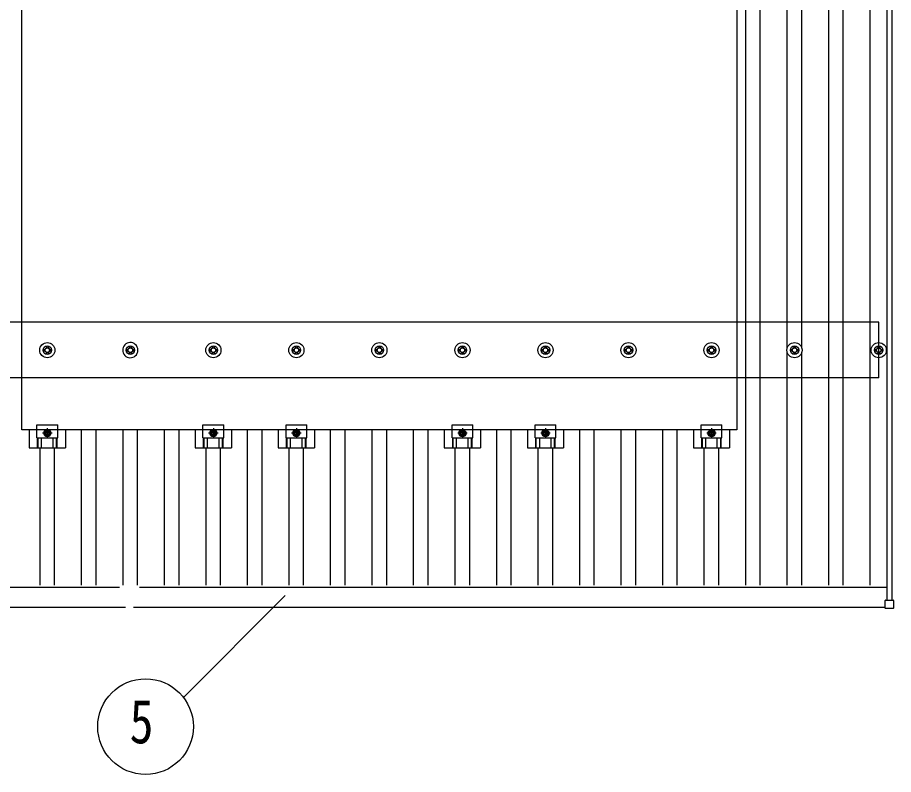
# Model space of a CAD drawing. Units: millimetres, scale not verified. Extents: x -16820 to 16820, y -11880 to 11880.
# Drawn here: x -8919 to -6809, y 2618 to 4440 of the extents above; entities that cross this region are included whole.
import ezdxf
from ezdxf.enums import TextEntityAlignment as Align

# ---------------------------------------------------------------- set-up
doc = ezdxf.new("R2010")
doc.units = ezdxf.units.MM
doc.header["$LTSCALE"] = 50
for name, color, linetype in [('0-4_YKK_13', 4, 'Continuous'), ('0-5_YKK_A1', 4, 'Continuous'), ('0-6_YKK_D', 6, 'Continuous')]:
    doc.layers.add(name, color=color, linetype=linetype)
doc.styles.add('ＭＳ ゴシック', font='')
doc.styles.get('ＭＳ ゴシック').set_extended_font_data('MS Gothic')

msp = doc.modelspace()

# ---------------------------------------------------------------- linework, layer by layer
at = {"layer": '0-4_YKK_13'}
for p, q in [((-8908.6, 3447.84), (-8908.6, 4581.84)), ((-8857.6, 3641.07), (-8853.18, 3641.07)), ((-8857.6, 3637.57), (-8853.18, 3637.57)), ((-8849.35, 3649.31), (-8849.35, 3644.9)), ((-8849.35, 3633.73), (-8849.35, 3629.32)), ((-8845.85, 3649.31), (-8845.85, 3644.9)), ((-8845.85, 3633.73), (-8845.85, 3629.32)), ((-8842.02, 3641.07), (-8837.6, 3641.07)), ((-8842.02, 3637.57), (-8837.6, 3637.57)), ((-8657.6, 3641.07), (-8653.18, 3641.07)), ((-8657.6, 3637.57), (-8653.18, 3637.57)), ((-8649.35, 3649.31), (-8649.35, 3644.9)), ((-8649.35, 3633.73), (-8649.35, 3629.32)), ((-8645.85, 3649.31), (-8645.85, 3644.9)), ((-8645.85, 3633.73), (-8645.85, 3629.32)), ((-8642.02, 3641.07), (-8637.6, 3641.07)), ((-8642.02, 3637.57), (-8637.6, 3637.57)), ((-8457.6, 3641.07), (-8453.18, 3641.07)), ((-8457.6, 3637.57), (-8453.18, 3637.57)), ((-8449.35, 3649.31), (-8449.35, 3644.9)), ((-8449.35, 3633.73), (-8449.35, 3629.32)), ((-8445.85, 3649.31), (-8445.85, 3644.9)), ((-8445.85, 3633.73), (-8445.85, 3629.32)), ((-8442.02, 3641.07), (-8437.6, 3641.07)), ((-8442.02, 3637.57), (-8437.6, 3637.57)), ((-8257.6, 3641.07), (-8253.18, 3641.07)), ((-8257.6, 3637.57), (-8253.18, 3637.57)), ((-8249.35, 3649.31), (-8249.35, 3644.9)), ((-8249.35, 3633.73), (-8249.35, 3629.32)), ((-8245.85, 3649.31), (-8245.85, 3644.9)), ((-8245.85, 3633.73), (-8245.85, 3629.32)), ((-8242.02, 3641.07), (-8237.6, 3641.07)), ((-8242.02, 3637.57), (-8237.6, 3637.57)), ((-8057.6, 3641.07), (-8053.18, 3641.07)), ((-8057.6, 3637.57), (-8053.18, 3637.57)), ((-8049.35, 3649.31), (-8049.35, 3644.9)), ((-8049.35, 3633.73), (-8049.35, 3629.32)), ((-8045.85, 3649.31), (-8045.85, 3644.9)), ((-8045.85, 3633.73), (-8045.85, 3629.32)), ((-8042.02, 3641.07), (-8037.6, 3641.07)), ((-8042.02, 3637.57), (-8037.6, 3637.57)), ((-7857.6, 3641.07), (-7853.18, 3641.07)), ((-7857.6, 3637.57), (-7853.18, 3637.57)), ((-7849.35, 3649.31), (-7849.35, 3644.9)), ((-7849.35, 3633.73), (-7849.35, 3629.32)), ((-7845.85, 3649.31), (-7845.85, 3644.9)), ((-7845.85, 3633.73), (-7845.85, 3629.32)), ((-7842.02, 3641.07), (-7837.6, 3641.07)), ((-7842.02, 3637.57), (-7837.6, 3637.57)), ((-7657.6, 3641.07), (-7653.18, 3641.07)), ((-7657.6, 3637.57), (-7653.18, 3637.57)), ((-7649.35, 3649.31), (-7649.35, 3644.9)), ((-7649.35, 3633.73), (-7649.35, 3629.32)), ((-7645.85, 3649.31), (-7645.85, 3644.9)), ((-7645.85, 3633.73), (-7645.85, 3629.32)), ((-7642.02, 3641.07), (-7637.6, 3641.07)), ((-7642.02, 3637.57), (-7637.6, 3637.57)), ((-7457.6, 3641.07), (-7453.18, 3641.07)), ((-7457.6, 3637.57), (-7453.18, 3637.57)), ((-7449.35, 3649.31), (-7449.35, 3644.9)), ((-7449.35, 3633.73), (-7449.35, 3629.32)), ((-7445.85, 3649.31), (-7445.85, 3644.9)), ((-7445.85, 3633.73), (-7445.85, 3629.32)), ((-7442.02, 3641.07), (-7437.6, 3641.07)), ((-7442.02, 3637.57), (-7437.6, 3637.57)), ((-7257.6, 3641.07), (-7253.18, 3641.07)), ((-7257.6, 3637.57), (-7253.18, 3637.57)), ((-7249.35, 3649.31), (-7249.35, 3644.9)), ((-7249.35, 3633.73), (-7249.35, 3629.32)), ((-7245.85, 3649.31), (-7245.85, 3644.9)), ((-7245.85, 3633.73), (-7245.85, 3629.32)), ((-7242.02, 3641.07), (-7237.6, 3641.07)), ((-7242.02, 3637.57), (-7237.6, 3637.57)), ((-7057.6, 3641.07), (-7053.18, 3641.07)), ((-7057.6, 3637.57), (-7053.18, 3637.57)), ((-7049.35, 3649.31), (-7049.35, 3644.9)), ((-7049.35, 3633.73), (-7049.35, 3629.32)), ((-7045.85, 3649.31), (-7045.85, 3644.9)), ((-7045.85, 3633.73), (-7045.85, 3629.32)), ((-7042.02, 3641.07), (-7037.6, 3641.07)), ((-7042.02, 3637.57), (-7037.6, 3637.57)), ((-6854.85, 3641.07), (-6850.43, 3641.07)), ((-6854.85, 3637.57), (-6850.43, 3637.57)), ((-6846.6, 3649.31), (-6846.6, 3644.9)), ((-6846.6, 3633.73), (-6846.6, 3629.32)), ((-6843.1, 3649.31), (-6843.1, 3644.9)), ((-6843.1, 3633.73), (-6843.1, 3629.32)), ((-6839.27, 3641.07), (-6834.85, 3641.07)), ((-6839.27, 3637.57), (-6834.85, 3637.57)), ((-8847.6, 3451.85), (-8847.6, 3426.84)), ((-8822.6, 3428.54), (-8822.6, 3459.84)), ((-8803.95, 3447.84), (-8803.95, 3404.34)), ((-8447.6, 3451.85), (-8447.6, 3426.84)), ((-8422.6, 3428.54), (-8422.6, 3459.84)), ((-8403.95, 3447.84), (-8403.95, 3404.34)), ((-8247.6, 3451.85), (-8247.6, 3426.84)), ((-8222.6, 3428.54), (-8222.6, 3459.84)), ((-8203.95, 3447.84), (-8203.95, 3404.34)), ((-7847.6, 3451.85), (-7847.6, 3426.84)), ((-7822.6, 3428.54), (-7822.6, 3459.84)), ((-7803.95, 3447.84), (-7803.95, 3404.34)), ((-7647.6, 3451.85), (-7647.6, 3426.84)), ((-7622.6, 3428.54), (-7622.6, 3459.84)), ((-7603.95, 3447.84), (-7603.95, 3404.34)), ((-7247.6, 3451.85), (-7247.6, 3426.84)), ((-7222.6, 3428.54), (-7222.6, 3459.84)), ((-7203.95, 3447.84), (-7203.95, 3404.34)), ((-8872.6, 3428.54), (-8822.6, 3428.54)), ((-8871.12, 3404.34), (-8871.12, 3428.54)), ((-8869.72, 3404.34), (-8869.72, 3428.54)), ((-8861.52, 3404.34), (-8861.52, 3428.54)), ((-8836.1, 3439.34), (-8859.1, 3439.34)), ((-8833.68, 3404.34), (-8833.68, 3428.54)), ((-8825.48, 3404.34), (-8825.48, 3428.54)), ((-8824.08, 3404.34), (-8824.08, 3428.54)), ((-8472.6, 3428.54), (-8422.6, 3428.54)), ((-8471.12, 3404.34), (-8471.12, 3428.54)), ((-8469.72, 3404.34), (-8469.72, 3428.54)), ((-8461.52, 3404.34), (-8461.52, 3428.54)), ((-8436.1, 3439.34), (-8459.1, 3439.34)), ((-8433.68, 3404.34), (-8433.68, 3428.54)), ((-8425.48, 3404.34), (-8425.48, 3428.54)), ((-8424.08, 3404.34), (-8424.08, 3428.54)), ((-8272.6, 3428.54), (-8222.6, 3428.54)), ((-8271.12, 3404.34), (-8271.12, 3428.54)), ((-8269.72, 3404.34), (-8269.72, 3428.54)), ((-8261.52, 3404.34), (-8261.52, 3428.54)), ((-8236.1, 3439.34), (-8259.1, 3439.34)), ((-8233.68, 3404.34), (-8233.68, 3428.54)), ((-8225.48, 3404.34), (-8225.48, 3428.54)), ((-8224.08, 3404.34), (-8224.08, 3428.54)), ((-7872.6, 3428.54), (-7822.6, 3428.54)), ((-7871.12, 3404.34), (-7871.12, 3428.54)), ((-7869.72, 3404.34), (-7869.72, 3428.54)), ((-7861.52, 3404.34), (-7861.52, 3428.54)), ((-7836.1, 3439.34), (-7859.1, 3439.34)), ((-7833.68, 3404.34), (-7833.68, 3428.54)), ((-7825.48, 3404.34), (-7825.48, 3428.54)), ((-7824.08, 3404.34), (-7824.08, 3428.54)), ((-7672.6, 3428.54), (-7622.6, 3428.54)), ((-7671.12, 3404.34), (-7671.12, 3428.54)), ((-7669.72, 3404.34), (-7669.72, 3428.54)), ((-7661.52, 3404.34), (-7661.52, 3428.54)), ((-7636.1, 3439.34), (-7659.1, 3439.34)), ((-7633.68, 3404.34), (-7633.68, 3428.54)), ((-7625.48, 3404.34), (-7625.48, 3428.54)), ((-7624.08, 3404.34), (-7624.08, 3428.54)), ((-7272.6, 3428.54), (-7222.6, 3428.54)), ((-7271.12, 3404.34), (-7271.12, 3428.54)), ((-7269.72, 3404.34), (-7269.72, 3428.54)), ((-7261.52, 3404.34), (-7261.52, 3428.54)), ((-7236.1, 3439.34), (-7259.1, 3439.34)), ((-7233.68, 3404.34), (-7233.68, 3428.54)), ((-7225.48, 3404.34), (-7225.48, 3428.54)), ((-7224.08, 3404.34), (-7224.08, 3428.54)), ((-6829.3, 3018.41), (-6829.3, 3036.41)), ((-6828.3, 3037.41), (-6810.3, 3037.41)), ((-6810.3, 3017.41), (-6828.3, 3017.41)), ((-6809.3, 3036.41), (-6809.3, 3018.41))]:
    msp.add_line(p, q, dxfattribs=at)
for points in [[(-7186.6, 4581.84), (-7186.6, 3447.84), (-8908.6, 3447.84)], [(-8891.25, 3447.84), (-8891.25, 3404.34), (-8803.95, 3404.34)], [(-8872.6, 3428.54), (-8872.6, 3459.84), (-8822.6, 3459.84)], [(-8491.25, 3447.84), (-8491.25, 3404.34), (-8403.95, 3404.34)], [(-8472.6, 3428.54), (-8472.6, 3459.84), (-8422.6, 3459.84)], [(-8291.25, 3447.84), (-8291.25, 3404.34), (-8203.95, 3404.34)], [(-8272.6, 3428.54), (-8272.6, 3459.84), (-8222.6, 3459.84)], [(-7891.25, 3447.84), (-7891.25, 3404.34), (-7803.95, 3404.34)], [(-7872.6, 3428.54), (-7872.6, 3459.84), (-7822.6, 3459.84)], [(-7691.25, 3447.84), (-7691.25, 3404.34), (-7603.95, 3404.34)], [(-7672.6, 3428.54), (-7672.6, 3459.84), (-7622.6, 3459.84)], [(-7291.25, 3447.84), (-7291.25, 3404.34), (-7203.95, 3404.34)], [(-7272.6, 3428.54), (-7272.6, 3459.84), (-7222.6, 3459.84)]]:
    msp.add_lwpolyline(points, dxfattribs=at)
for points in [[(-8847.6, 3446.85), (-8854.1, 3443.09), (-8854.1, 3435.59), (-8847.6, 3431.84), (-8841.1, 3435.59), (-8841.1, 3443.09)], [(-8447.6, 3446.85), (-8454.1, 3443.09), (-8454.1, 3435.59), (-8447.6, 3431.84), (-8441.1, 3435.59), (-8441.1, 3443.09)], [(-8247.6, 3446.85), (-8254.1, 3443.09), (-8254.1, 3435.59), (-8247.6, 3431.84), (-8241.1, 3435.59), (-8241.1, 3443.09)], [(-7847.6, 3446.85), (-7854.1, 3443.09), (-7854.1, 3435.59), (-7847.6, 3431.84), (-7841.1, 3435.59), (-7841.1, 3443.09)], [(-7647.6, 3446.85), (-7654.1, 3443.09), (-7654.1, 3435.59), (-7647.6, 3431.84), (-7641.1, 3435.59), (-7641.1, 3443.09)], [(-7247.6, 3446.85), (-7254.1, 3443.09), (-7254.1, 3435.59), (-7247.6, 3431.84), (-7241.1, 3435.59), (-7241.1, 3443.09)]]:
    msp.add_lwpolyline(points, close=True, dxfattribs=at)
for centre, radius in [((-8847.6, 3639.32), 18.25), ((-8447.6, 3639.32), 18.25), ((-8247.6, 3639.32), 18.25), ((-8047.6, 3639.32), 18.25), ((-7847.6, 3639.32), 18.25), ((-7647.6, 3639.32), 18.25), ((-7447.6, 3639.32), 18.25), ((-7247.6, 3639.32), 18.25), ((-7047.6, 3639.32), 18.25), ((-6844.85, 3639.32), 18.25), ((-8847.6, 3639.32), 10.15), ((-8847.6, 3639.32), 5.85), ((-8847.6, 3639.32), 5.25), ((-8647.6, 3639.32), 10.15), ((-8647.6, 3639.32), 5.85), ((-8647.6, 3639.32), 5.25), ((-8447.6, 3639.32), 10.15), ((-8447.6, 3639.32), 5.85), ((-8447.6, 3639.32), 5.25), ((-8247.6, 3639.32), 10.15), ((-8247.6, 3639.32), 5.85), ((-8247.6, 3639.32), 5.25), ((-8047.6, 3639.32), 10.15), ((-8047.6, 3639.32), 5.85), ((-8047.6, 3639.32), 5.25), ((-7847.6, 3639.32), 10.15), ((-7847.6, 3639.32), 5.85), ((-7847.6, 3639.32), 5.25), ((-7647.6, 3639.32), 10.15), ((-7647.6, 3639.32), 5.85), ((-7647.6, 3639.32), 5.25), ((-7447.6, 3639.32), 10.15), ((-7447.6, 3639.32), 5.85), ((-7447.6, 3639.32), 5.25), ((-7247.6, 3639.32), 10.15), ((-7247.6, 3639.32), 5.85), ((-7247.6, 3639.32), 5.25), ((-7047.6, 3639.32), 10.15), ((-7047.6, 3639.32), 5.85), ((-7047.6, 3639.32), 5.25), ((-6844.85, 3639.32), 10.15), ((-6844.85, 3639.32), 5.85), ((-6844.85, 3639.32), 5.25), ((-8847.6, 3439.34), 8.5), ((-8847.6, 3439.34), 6.5), ((-8847.6, 3439.34), 4), ((-8447.6, 3439.34), 8.5), ((-8447.6, 3439.34), 6.5), ((-8447.6, 3439.34), 4), ((-8247.6, 3439.34), 8.5), ((-8247.6, 3439.34), 6.5), ((-8247.6, 3439.34), 4), ((-7847.6, 3439.34), 8.5), ((-7847.6, 3439.34), 6.5), ((-7847.6, 3439.34), 4), ((-7647.6, 3439.34), 8.5), ((-7647.6, 3439.34), 6.5), ((-7647.6, 3439.34), 4), ((-7247.6, 3439.34), 8.5), ((-7247.6, 3439.34), 6.5), ((-7247.6, 3439.34), 4)]:
    msp.add_circle(centre, radius, dxfattribs=at)
for centre, radius, start, end in [((-8647.6, 3639.32), 18.25, 48.88811, 311.11189), ((-8647.6, 3639.32), 18.25, 311.11189, 48.88811), ((-6828.3, 3036.41), 1, 90, 180), ((-6828.3, 3018.41), 1, 180, 270), ((-6810.3, 3036.41), 1, 0, 90), ((-6810.3, 3018.41), 1, 270, 0)]:
    msp.add_arc(centre, radius, start, end, dxfattribs=at)
at = {"layer": '0-5_YKK_A1'}
for p, q in [((-6824.6, 3037.37), (-6824.6, 8435.8)), ((-6812.6, 3037.37), (-6812.6, 8435.8)), ((-7165.1, 3073.82), (-7165.1, 8402.92)), ((-7130.1, 3073.82), (-7130.1, 8402.92)), ((-6965.1, 3073.82), (-6965.1, 8402.92)), ((-6930.1, 3073.82), (-6930.1, 8402.92)), ((-6865.1, 3073.82), (-6865.1, 8402.92)), ((-7065.1, 3644.49), (-7065.1, 5034.14)), ((-7030.1, 3644.49), (-7030.1, 5034.14)), ((-6844.85, 3706.32), (-14647.6, 3706.32)), ((-6844.85, 3572.32), (-6844.85, 3706.32)), ((-7065.1, 3073.82), (-7065.1, 3634.14)), ((-7030.1, 3073.82), (-7030.1, 3634.14)), ((-6844.85, 3572.32), (-14647.6, 3572.32)), ((-8765.1, 3073.82), (-8765.1, 3447.84)), ((-8730.1, 3073.82), (-8730.1, 3447.84)), ((-8665.1, 3073.82), (-8665.1, 3447.84)), ((-8630.1, 3073.82), (-8630.1, 3447.84)), ((-8565.1, 3073.82), (-8565.1, 3447.84)), ((-8530.1, 3073.82), (-8530.1, 3447.84)), ((-8365.1, 3073.82), (-8365.1, 3447.84)), ((-8330.1, 3073.82), (-8330.1, 3447.84)), ((-8165.1, 3073.82), (-8165.1, 3447.84)), ((-8130.1, 3073.82), (-8130.1, 3447.84)), ((-8065.1, 3073.82), (-8065.1, 3447.84)), ((-8030.1, 3073.82), (-8030.1, 3447.84)), ((-7965.1, 3073.82), (-7965.1, 3447.84)), ((-7930.1, 3073.82), (-7930.1, 3447.84)), ((-7765.1, 3073.82), (-7765.1, 3447.84)), ((-7730.1, 3073.82), (-7730.1, 3447.84)), ((-7565.1, 3073.82), (-7565.1, 3447.84)), ((-7530.1, 3073.82), (-7530.1, 3447.84)), ((-7465.1, 3073.82), (-7465.1, 3447.84)), ((-7430.1, 3073.82), (-7430.1, 3447.84)), ((-7365.1, 3073.82), (-7365.1, 3447.84)), ((-7330.1, 3073.82), (-7330.1, 3447.84)), ((-8865.1, 3073.82), (-8865.1, 3404.34)), ((-8830.1, 3073.82), (-8830.1, 3404.34)), ((-8465.1, 3073.82), (-8465.1, 3404.34)), ((-8430.1, 3073.82), (-8430.1, 3404.34)), ((-8265.1, 3073.82), (-8265.1, 3404.34)), ((-8230.1, 3073.82), (-8230.1, 3404.34)), ((-7865.1, 3073.82), (-7865.1, 3404.34)), ((-7830.1, 3073.82), (-7830.1, 3404.34)), ((-7665.1, 3073.82), (-7665.1, 3404.34)), ((-7630.1, 3073.82), (-7630.1, 3404.34)), ((-7265.1, 3073.82), (-7265.1, 3404.34)), ((-7230.1, 3073.82), (-7230.1, 3404.34)), ((-14670.6, 3068.69), (-8673.78, 3068.69)), ((-8625.42, 3068.69), (-6824.6, 3068.69)), ((-14665.9, 3020.71), (-8659.6, 3020.71)), ((-8639.6, 3020.71), (-6829.3, 3020.71))]:
    msp.add_line(p, q, dxfattribs=at)
at = {"layer": '0-6_YKK_D'}
msp.add_line((-8519.6, 2803.16), (-8274.26, 3048.5), dxfattribs=at)
msp.add_circle((-8610.88, 2732.88), 115.2, dxfattribs=at)

# ---------------------------------------------------------------- texts
at = {"layer": '0-6_YKK_D', "style": 'ＭＳ ゴシック', "width": 0.8}
msp.add_text('5', height=105.6, dxfattribs=at).set_placement((-8649.28, 2660.88), align=Align.BOTTOM_LEFT)

doc.saveas('drawing.dxf')
